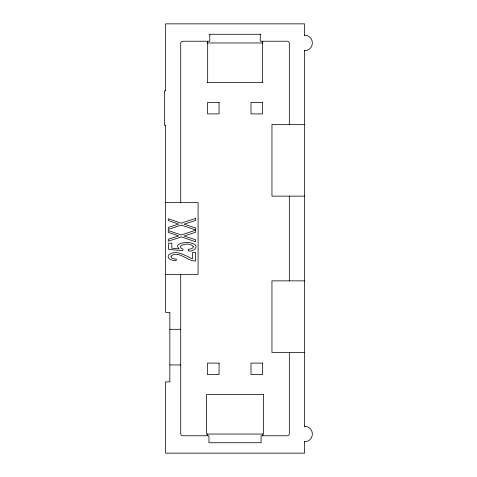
<?xml version="1.0" encoding="UTF-8"?>
<svg xmlns="http://www.w3.org/2000/svg" width="477" height="477" viewBox="0 0 477 477"><rect width="100%" height="100%" fill="white"/><g stroke="black" fill="none" stroke-linecap="round" stroke-linejoin="round"><path stroke-width="0.72" d="M209.695 34.278L260.353 34.278M207.161 42.966L262.887 42.966M207.161 82.509L262.887 82.509M165.501 90.773L164.631 90.773L164.631 125.534L165.501 125.534M304.547 124.437L271.956 124.437L271.956 196.136L304.547 196.136M165.501 202.653L198.092 202.653L198.092 274.347L165.501 274.347M304.547 280.864L271.956 280.864L271.956 352.563L304.547 352.563M169.848 329.315L180.711 329.315M169.848 364.941L180.711 364.941M304.547 35.572L304.547 23.85L165.501 23.85L165.501 90.934M304.547 50.228L304.547 426.772M304.547 441.428L304.547 453.15L165.501 453.15L165.501 381.892L169.848 381.892L169.848 312.369L165.501 312.369L165.501 125.117M289.336 124.437L289.336 43.401A2.17 2.17 0 0 0 287.166 41.231L260.263 41.231L260.263 34.278M289.336 196.136L289.336 280.864M289.336 352.563L289.336 433.599A2.17 2.17 0 0 1 287.166 435.769L261.092 435.769L261.092 442.722L208.956 442.722L208.956 435.769L182.882 435.769A2.17 2.17 0 0 1 180.711 433.599L180.711 274.347M262.833 434.034L262.833 435.769M262.374 41.231L262.374 82.509M209.785 34.278L209.785 41.231L182.882 41.231A2.17 2.17 0 0 0 180.711 43.401L180.711 202.653M207.674 41.231L207.674 82.509M207.215 434.034L207.215 435.769M304.547 35.149A7.823 7.823 0 0 1 312.369 42.966A7.823 7.823 0 0 1 304.547 50.789M304.547 426.211A7.823 7.823 0 0 1 312.369 434.034A7.823 7.823 0 0 1 304.547 441.851M193.334 246.782C193.072 249.054 189.834 249.006 188.165 249.31L188.469 250.944C193.96 252.184 200.197 245.357 192.207 243.365C189.619 241.6 172.376 242.423 179.209 248.881L171.851 248.201L171.851 243.151L168.631 243.151L168.631 249.441L182.697 250.669L183.108 249.209L181.165 248.237L180.467 247.098A1.61 1.61 0 0 1 180.735 245.989C183.883 243.532 191.038 242.972 193.334 246.782M170.999 256.161C170.659 258.85 174.582 259.041 176.418 259.083L176.073 260.675C173.395 260.317 168.435 260.233 168.148 256.554A2.635 2.635 0 0 1 168.721 254.909C176.037 249.072 185.374 255.779 192.41 258.814L192.41 252.607L195.636 252.607L195.636 260.967C187.282 261.623 178.577 249.745 170.999 256.161M195.636 218.394L181.171 223.182L168.262 218.74L168.262 220.565L178.648 224.107L168.262 227.422L168.262 229.413L181.373 225.102L195.636 229.992L195.636 227.982L184.039 224.202L195.636 220.469L195.636 218.394M195.636 230.182L181.171 234.97L168.262 230.528L168.262 232.347L178.648 235.888L168.262 239.204L168.262 241.195L181.373 236.884L195.636 241.773L195.636 239.764L184.039 235.984L195.636 232.251L195.636 230.182M219.056 102.388L207.543 102.388L207.543 113.902L219.056 113.902L219.056 102.388M262.505 102.388L250.991 102.388L250.991 113.902L262.505 113.902L262.505 102.388M219.056 363.098L207.543 363.098L207.543 374.612L219.056 374.612L219.056 363.098M262.505 363.098L250.991 363.098L250.991 374.612L262.505 374.612L262.505 363.098M263.483 394.491L206.565 394.491L206.565 434.034L263.483 434.034L263.483 394.491"/></g></svg>
